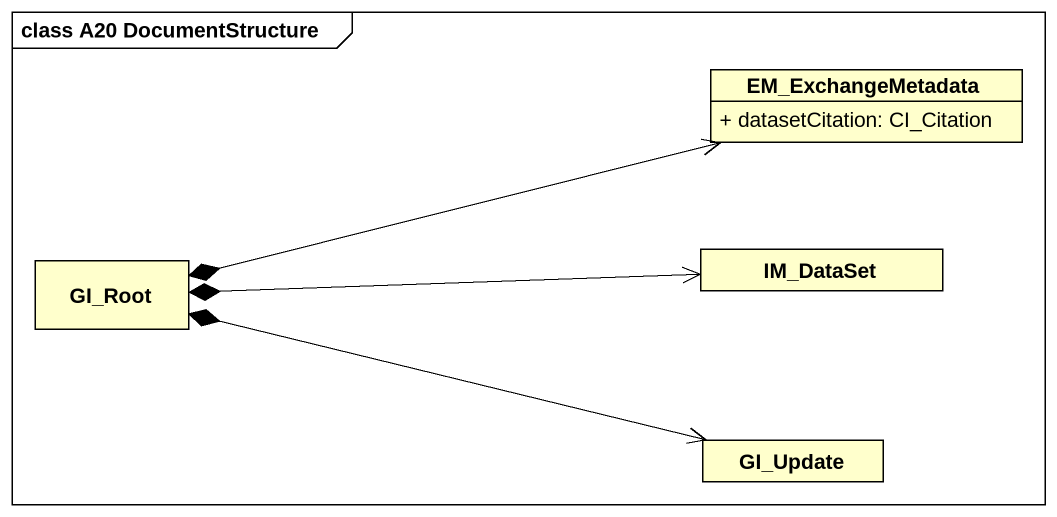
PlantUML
@startuml
mainframe class A20 DocumentStructure
hide circle
hide empty members
skinparam classAttributeIconSize 0
class EM_ExchangeMetadata {
  + datasetCitation: CI_Citation
}
class GI_Root
class IM_DataSet
class GI_Update
GI_Root *-right-> EM_ExchangeMetadata
GI_Root *-right-> IM_DataSet
GI_Root *-right-> GI_Update
@enduml
